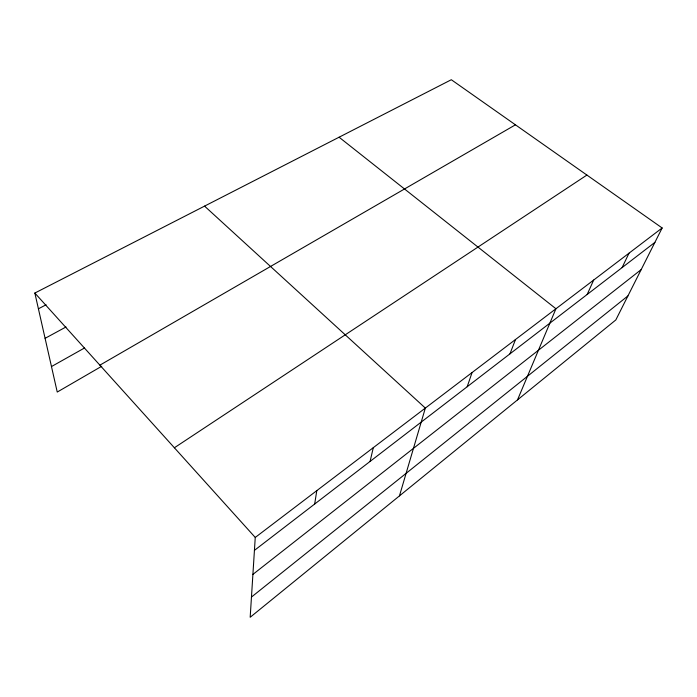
<?xml version="1.0" encoding="UTF-8"?>
<svg xmlns="http://www.w3.org/2000/svg" width="697" height="697" viewBox="0 0 697 697"><rect width="100%" height="100%" fill="white"/><g stroke="black" fill="none" stroke-linecap="round" stroke-linejoin="round"><path stroke-width="1.05" d="M34.85 293.045L255.25 537.448L250.179 617.272L615.826 319.94L662.15 227.971L451.316 79.728L34.85 293.045L57.241 392.054L101.745 366.247M314.669 504.044L316.795 490.636M370.081 461.423L373.296 447.666M399.451 495.889L425.344 408.076L204.561 206.12M467.19 386.739L472.078 372.529M509.969 353.841L515.501 339.509M517.505 399.895L555.936 308.754L339.082 137.213M587.162 294.474L593.687 280.037M622.099 267.596L629.016 253.168M251.469 597.05L627.927 295.92M252.906 574.389L641.179 269.6M254.422 550.377L654.901 242.373M255.25 537.448L662.15 227.971M174.381 447.77L586.909 175.06M99.88 365.167L515.449 124.815M51.473 366.561L84.581 347.951M45.087 338.333L66.023 326.971M38.413 308.806L46.08 304.789"/></g></svg>
